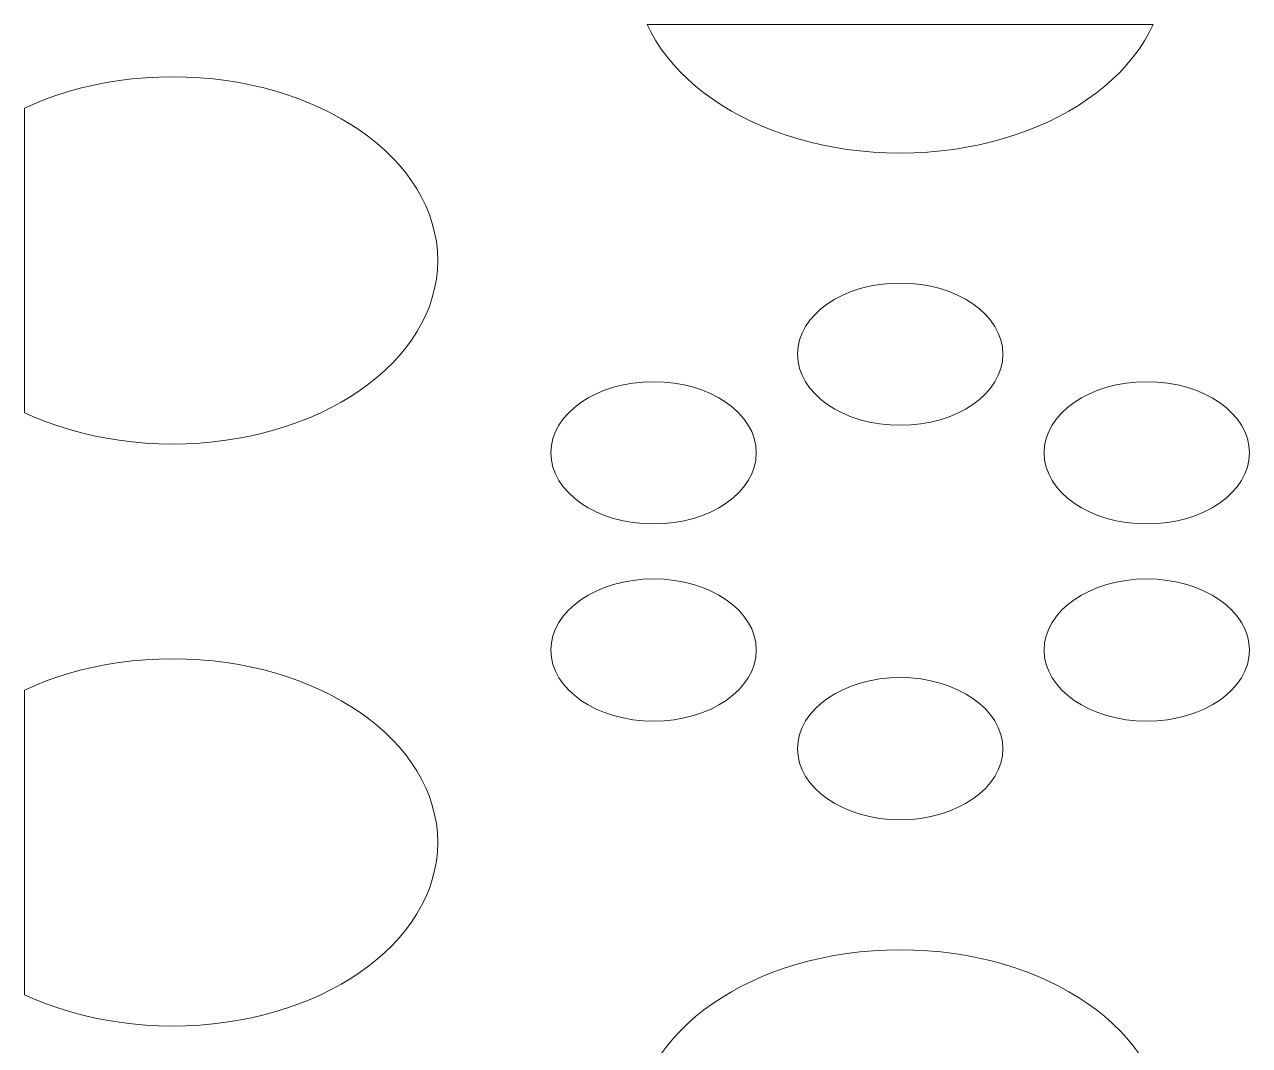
# Model space of a CAD drawing. Header units: millimetres. Extents: x -1200 to 1200, y -590 to 590.
# Drawn here: x -1200 to -771.3, y 232.9 to 590 of the extents above; entities that cross this region are included whole.
import ezdxf

# ---------------------------------------------------------------- set-up
doc = ezdxf.new("R2010")
doc.units = ezdxf.units.MM
doc.header["$MEASUREMENT"] = 0
doc.layers.add('Layer 1', color=7, linetype='Continuous')

msp = doc.modelspace()

# ---------------------------------------------------------------- linework, layer by layer
at = {"layer": 'Layer 1', "color": 250, "lineweight": 20}
for points, knots in [([(-982.0981, 589.9734), (-982.0981, 589.9734), (-805.0565, 589.9734), (-805.0565, 589.9734), (-805.0565, 589.9734), (-806.4279, 587.1602), (-806.4279, 587.1602), (-806.4279, 587.1602), (-808.0904, 584.249), (-808.0904, 584.249), (-808.0904, 584.249), (-809.9444, 581.3996), (-809.9444, 581.3996), (-809.9444, 581.3996), (-811.9899, 578.638), (-811.9899, 578.638), (-811.9899, 578.638), (-814.2346, 575.9385), (-814.2346, 575.9385), (-814.2346, 575.9385), (-816.6402, 573.3369), (-816.6402, 573.3369), (-816.6402, 573.3369), (-819.2296, 570.8127), (-819.2296, 570.8127), (-819.2296, 570.8127), (-821.98, 568.3918), (-821.98, 568.3918), (-821.98, 568.3918), (-824.8989, 566.0587), (-824.8989, 566.0587), (-824.8989, 566.0587), (-827.9787, 563.8288), (-827.9787, 563.8288), (-827.9787, 563.8288), (-831.2117, 561.6918), (-831.2117, 561.6918), (-831.2117, 561.6918), (-834.5673, 559.6788), (-834.5673, 559.6788), (-834.5673, 559.6788), (-838.0761, 557.7637), (-838.0761, 557.7637), (-838.0761, 557.7637), (-841.7227, 555.9778), (-841.7227, 555.9778), (-841.7227, 555.9778), (-845.4844, 554.3053), (-845.4844, 554.3053), (-845.4844, 554.3053), (-849.3533, 552.7619), (-849.3533, 552.7619), (-849.3533, 552.7619), (-853.36, 551.3373), (-853.36, 551.3373), (-853.36, 551.3373), (-857.4665, 550.0623), (-857.4665, 550.0623), (-857.4665, 550.0623), (-861.68, 548.9061), (-861.68, 548.9061), (-861.68, 548.9061), (-865.9856, 547.8995), (-865.9856, 547.8995), (-865.9856, 547.8995), (-870.3754, 547.0323), (-870.3754, 547.0323), (-870.3754, 547.0323), (-874.8573, 546.3148), (-874.8573, 546.3148), (-874.8573, 546.3148), (-879.4156, 545.747), (-879.4156, 545.747), (-879.4156, 545.747), (-884.0736, 545.3341), (-884.0736, 545.3341), (-884.0736, 545.3341), (-888.7775, 545.0863), (-888.7775, 545.0863), (-888.7775, 545.0863), (-893.5888, 545.0037), (-893.5888, 545.0037), (-893.5888, 545.0037), (-898.354, 545.0863), (-898.354, 545.0863), (-898.354, 545.0863), (-903.0733, 545.3341), (-903.0733, 545.3341), (-903.0733, 545.3341), (-907.7159, 545.747), (-907.7159, 545.747), (-907.7159, 545.747), (-912.2819, 546.3148), (-912.2819, 546.3148), (-912.2819, 546.3148), (-916.7561, 547.0323), (-916.7561, 547.0323), (-916.7561, 547.0323), (-921.1612, 547.8995), (-921.1612, 547.8995), (-921.1612, 547.8995), (-925.4668, 548.9061), (-925.4668, 548.9061), (-925.4668, 548.9061), (-929.6804, 550.0623), (-929.6804, 550.0623), (-929.6804, 550.0623), (-933.7945, 551.3373), (-933.7945, 551.3373), (-933.7945, 551.3373), (-937.7783, 552.7619), (-937.7783, 552.7619), (-937.7783, 552.7619), (-941.6702, 554.3053), (-941.6702, 554.3053), (-941.6702, 554.3053), (-945.4317, 555.9778), (-945.4317, 555.9778), (-945.4317, 555.9778), (-949.0708, 557.7637), (-949.0708, 557.7637), (-949.0708, 557.7637), (-952.5873, 559.6788), (-952.5873, 559.6788), (-952.5873, 559.6788), (-955.9428, 561.6918), (-955.9428, 561.6918), (-955.9428, 561.6918), (-959.1759, 563.8288), (-959.1759, 563.8288), (-959.1759, 563.8288), (-962.2479, 566.0587), (-962.2479, 566.0587), (-962.2479, 566.0587), (-965.1668, 568.3918), (-965.1668, 568.3918), (-965.1668, 568.3918), (-967.9248, 570.8127), (-967.9248, 570.8127), (-967.9248, 570.8127), (-970.5067, 573.3369), (-970.5067, 573.3369), (-970.5067, 573.3369), (-972.9276, 575.9385), (-972.9276, 575.9385), (-972.9276, 575.9385), (-975.157, 578.638), (-975.157, 578.638), (-975.157, 578.638), (-977.2102, 581.3996), (-977.2102, 581.3996), (-977.2102, 581.3996), (-979.0718, 584.249), (-979.0718, 584.249), (-979.0718, 584.249), (-980.7266, 587.1602), (-980.7266, 587.1602), (-980.7266, 587.1602), (-982.0981, 589.9734), (-982.0981, 589.9734)], [0, 0, 0, 0, 0.01886792, 0.01886792, 0.01886792, 0.03773585, 0.03773585, 0.03773585, 0.05660377, 0.05660377, 0.05660377, 0.0754717, 0.0754717, 0.0754717, 0.09433962, 0.09433962, 0.09433962, 0.11320755, 0.11320755, 0.11320755, 0.13207547, 0.13207547, 0.13207547, 0.1509434, 0.1509434, 0.1509434, 0.16981132, 0.16981132, 0.16981132, 0.18867925, 0.18867925, 0.18867925, 0.20754717, 0.20754717, 0.20754717, 0.22641509, 0.22641509, 0.22641509, 0.24528302, 0.24528302, 0.24528302, 0.26415094, 0.26415094, 0.26415094, 0.28301887, 0.28301887, 0.28301887, 0.30188679, 0.30188679, 0.30188679, 0.32075472, 0.32075472, 0.32075472, 0.33962264, 0.33962264, 0.33962264, 0.35849057, 0.35849057, 0.35849057, 0.37735849, 0.37735849, 0.37735849, 0.39622642, 0.39622642, 0.39622642, 0.41509434, 0.41509434, 0.41509434, 0.43396226, 0.43396226, 0.43396226, 0.45283019, 0.45283019, 0.45283019, 0.47169811, 0.47169811, 0.47169811, 0.49056604, 0.49056604, 0.49056604, 0.50943396, 0.50943396, 0.50943396, 0.52830189, 0.52830189, 0.52830189, 0.54716981, 0.54716981, 0.54716981, 0.56603774, 0.56603774, 0.56603774, 0.58490566, 0.58490566, 0.58490566, 0.60377358, 0.60377358, 0.60377358, 0.62264151, 0.62264151, 0.62264151, 0.64150943, 0.64150943, 0.64150943, 0.66037736, 0.66037736, 0.66037736, 0.67924528, 0.67924528, 0.67924528, 0.69811321, 0.69811321, 0.69811321, 0.71698113, 0.71698113, 0.71698113, 0.73584906, 0.73584906, 0.73584906, 0.75471698, 0.75471698, 0.75471698, 0.77358491, 0.77358491, 0.77358491, 0.79245283, 0.79245283, 0.79245283, 0.81132075, 0.81132075, 0.81132075, 0.83018868, 0.83018868, 0.83018868, 0.8490566, 0.8490566, 0.8490566, 0.86792453, 0.86792453, 0.86792453, 0.88679245, 0.88679245, 0.88679245, 0.90566038, 0.90566038, 0.90566038, 0.9245283, 0.9245283, 0.9245283, 0.94339623, 0.94339623, 0.94339623, 0.96226415, 0.96226415, 0.96226415, 0.98113208, 0.98113208, 0.98113208, 1, 1, 1, 1]), ([(-1200.05, 454.192), (-1200.05, 454.192), (-1200.05, 560.7318), (-1200.05, 560.7318), (-1200.05, 560.7318), (-1196.3036, 562.3938), (-1196.3036, 562.3938), (-1196.3036, 562.3938), (-1192.4271, 563.9372), (-1192.4271, 563.9372), (-1192.4271, 563.9372), (-1188.428, 565.3567), (-1188.428, 565.3567), (-1188.428, 565.3567), (-1184.314, 566.642), (-1184.314, 566.642), (-1184.314, 566.642), (-1180.1081, 567.7828), (-1180.1081, 567.7828), (-1180.1081, 567.7828), (-1175.8101, 568.8048), (-1175.8101, 568.8048), (-1175.8101, 568.8048), (-1171.4049, 569.672), (-1171.4049, 569.672), (-1171.4049, 569.672), (-1166.9156, 570.3843), (-1166.9156, 570.3843), (-1166.9156, 570.3843), (-1162.3571, 570.947), (-1162.3571, 570.947), (-1162.3571, 570.947), (-1157.7145, 571.3496), (-1157.7145, 571.3496), (-1157.7145, 571.3496), (-1153.0028, 571.5974), (-1153.0028, 571.5974), (-1153.0028, 571.5974), (-1148.2223, 571.68), (-1148.2223, 571.68), (-1148.2223, 571.68), (-1143.4418, 571.5974), (-1143.4418, 571.5974), (-1143.4418, 571.5974), (-1138.7148, 571.3496), (-1138.7148, 571.3496), (-1138.7148, 571.3496), (-1134.0646, 570.947), (-1134.0646, 570.947), (-1134.0646, 570.947), (-1129.5061, 570.3843), (-1129.5061, 570.3843), (-1129.5061, 570.3843), (-1125.0244, 569.672), (-1125.0244, 569.672), (-1125.0244, 569.672), (-1120.6345, 568.8048), (-1120.6345, 568.8048), (-1120.6345, 568.8048), (-1116.3213, 567.7828), (-1116.3213, 567.7828), (-1116.3213, 567.7828), (-1112.1076, 566.642), (-1112.1076, 566.642), (-1112.1076, 566.642), (-1108.0012, 565.3567), (-1108.0012, 565.3567), (-1108.0012, 565.3567), (-1104.0098, 563.9372), (-1104.0098, 563.9372), (-1104.0098, 563.9372), (-1100.1257, 562.3938), (-1100.1257, 562.3938), (-1100.1257, 562.3938), (-1096.3563, 560.7266), (-1096.3563, 560.7266), (-1096.3563, 560.7266), (-1092.7173, 558.9303), (-1092.7173, 558.9303), (-1092.7173, 558.9303), (-1089.2085, 557.0204), (-1089.2085, 557.0204), (-1089.2085, 557.0204), (-1085.8453, 555.0021), (-1085.8453, 555.0021), (-1085.8453, 555.0021), (-1082.6198, 552.8755), (-1082.6198, 552.8755), (-1082.6198, 552.8755), (-1079.5478, 550.6456), (-1079.5478, 550.6456), (-1079.5478, 550.6456), (-1076.6213, 548.3124), (-1076.6213, 548.3124), (-1076.6213, 548.3124), (-1073.8632, 545.8864), (-1073.8632, 545.8864), (-1073.8632, 545.8864), (-1071.2891, 543.3623), (-1071.2891, 543.3623), (-1071.2891, 543.3623), (-1068.8529, 540.7555), (-1068.8529, 540.7555), (-1068.8529, 540.7555), (-1066.6234, 538.0663), (-1066.6234, 538.0663), (-1066.6234, 538.0663), (-1064.5856, 535.2943), (-1064.5856, 535.2943), (-1064.5856, 535.2943), (-1062.7392, 532.4554), (-1062.7392, 532.4554), (-1062.7392, 532.4554), (-1061.0615, 529.5441), (-1061.0615, 529.5441), (-1061.0615, 529.5441), (-1059.6058, 526.5605), (-1059.6058, 526.5605), (-1059.6058, 526.5605), (-1058.3647, 523.5203), (-1058.3647, 523.5203), (-1058.3647, 523.5203), (-1057.3305, 520.4077), (-1057.3305, 520.4077), (-1057.3305, 520.4077), (-1056.5031, 517.2539), (-1056.5031, 517.2539), (-1056.5031, 517.2539), (-1055.9132, 514.0328), (-1055.9132, 514.0328), (-1055.9132, 514.0328), (-1055.5607, 510.7758), (-1055.5607, 510.7758), (-1055.5607, 510.7758), (-1055.4382, 507.4567), (-1055.4382, 507.4567), (-1055.4382, 507.4567), (-1055.5607, 504.148), (-1055.5607, 504.148), (-1055.5607, 504.148), (-1055.9132, 500.8858), (-1055.9132, 500.8858), (-1055.9132, 500.8858), (-1056.5031, 497.6699), (-1056.5031, 497.6699), (-1056.5031, 497.6699), (-1057.3305, 494.5057), (-1057.3305, 494.5057), (-1057.3305, 494.5057), (-1058.3647, 491.4035), (-1058.3647, 491.4035), (-1058.3647, 491.4035), (-1059.6058, 488.3632), (-1059.6058, 488.3632), (-1059.6058, 488.3632), (-1061.0615, 485.3797), (-1061.0615, 485.3797), (-1061.0615, 485.3797), (-1062.7392, 482.4684), (-1062.7392, 482.4684), (-1062.7392, 482.4684), (-1064.5856, 479.6242), (-1064.5856, 479.6242), (-1064.5856, 479.6242), (-1066.6234, 476.8523), (-1066.6234, 476.8523), (-1066.6234, 476.8523), (-1068.8529, 474.1631), (-1068.8529, 474.1631), (-1068.8529, 474.1631), (-1071.2891, 471.5615), (-1071.2891, 471.5615), (-1071.2891, 471.5615), (-1073.8632, 469.0374), (-1073.8632, 469.0374), (-1073.8632, 469.0374), (-1076.6213, 466.6165), (-1076.6213, 466.6165), (-1076.6213, 466.6165), (-1079.5478, 464.2782), (-1079.5478, 464.2782), (-1079.5478, 464.2782), (-1082.6198, 462.0483), (-1082.6198, 462.0483), (-1082.6198, 462.0483), (-1085.8453, 459.9216), (-1085.8453, 459.9216), (-1085.8453, 459.9216), (-1089.2085, 457.893), (-1089.2085, 457.893), (-1089.2085, 457.893), (-1092.7173, 455.9883), (-1092.7173, 455.9883), (-1092.7173, 455.9883), (-1096.3563, 454.1972), (-1096.3563, 454.1972), (-1096.3563, 454.1972), (-1100.1257, 452.5248), (-1100.1257, 452.5248), (-1100.1257, 452.5248), (-1104.0098, 450.9762), (-1104.0098, 450.9762), (-1104.0098, 450.9762), (-1108.0012, 449.5567), (-1108.0012, 449.5567), (-1108.0012, 449.5567), (-1112.1076, 448.2766), (-1112.1076, 448.2766), (-1112.1076, 448.2766), (-1116.3213, 447.1306), (-1116.3213, 447.1306), (-1116.3213, 447.1306), (-1120.6345, 446.1189), (-1120.6345, 446.1189), (-1120.6345, 446.1189), (-1125.0244, 445.2569), (-1125.0244, 445.2569), (-1125.0244, 445.2569), (-1129.5061, 444.5394), (-1129.5061, 444.5394), (-1129.5061, 444.5394), (-1134.0646, 443.9768), (-1134.0646, 443.9768), (-1134.0646, 443.9768), (-1138.7148, 443.5638), (-1138.7148, 443.5638), (-1138.7148, 443.5638), (-1143.4418, 443.3161), (-1143.4418, 443.3161), (-1143.4418, 443.3161), (-1148.2223, 443.2335), (-1148.2223, 443.2335), (-1148.2223, 443.2335), (-1153.0028, 443.3161), (-1153.0028, 443.3161), (-1153.0028, 443.3161), (-1157.7145, 443.5638), (-1157.7145, 443.5638), (-1157.7145, 443.5638), (-1162.3571, 443.9768), (-1162.3571, 443.9768), (-1162.3571, 443.9768), (-1166.9232, 444.5394), (-1166.9232, 444.5394), (-1166.9232, 444.5394), (-1171.4049, 445.2569), (-1171.4049, 445.2569), (-1171.4049, 445.2569), (-1175.8101, 446.1189), (-1175.8101, 446.1189), (-1175.8101, 446.1189), (-1180.1081, 447.1306), (-1180.1081, 447.1306), (-1180.1081, 447.1306), (-1184.314, 448.2766), (-1184.314, 448.2766), (-1184.314, 448.2766), (-1188.428, 449.5567), (-1188.428, 449.5567), (-1188.428, 449.5567), (-1192.4271, 450.9762), (-1192.4271, 450.9762), (-1192.4271, 450.9762), (-1196.3036, 452.5248), (-1196.3036, 452.5248), (-1196.3036, 452.5248), (-1200.05, 454.192), (-1200.05, 454.192)], [0, 0, 0, 0, 0.01123596, 0.01123596, 0.01123596, 0.02247191, 0.02247191, 0.02247191, 0.03370787, 0.03370787, 0.03370787, 0.04494382, 0.04494382, 0.04494382, 0.05617978, 0.05617978, 0.05617978, 0.06741573, 0.06741573, 0.06741573, 0.07865169, 0.07865169, 0.07865169, 0.08988764, 0.08988764, 0.08988764, 0.1011236, 0.1011236, 0.1011236, 0.11235955, 0.11235955, 0.11235955, 0.12359551, 0.12359551, 0.12359551, 0.13483146, 0.13483146, 0.13483146, 0.14606742, 0.14606742, 0.14606742, 0.15730337, 0.15730337, 0.15730337, 0.16853933, 0.16853933, 0.16853933, 0.17977528, 0.17977528, 0.17977528, 0.19101124, 0.19101124, 0.19101124, 0.20224719, 0.20224719, 0.20224719, 0.21348315, 0.21348315, 0.21348315, 0.2247191, 0.2247191, 0.2247191, 0.23595506, 0.23595506, 0.23595506, 0.24719101, 0.24719101, 0.24719101, 0.25842697, 0.25842697, 0.25842697, 0.26966292, 0.26966292, 0.26966292, 0.28089888, 0.28089888, 0.28089888, 0.29213483, 0.29213483, 0.29213483, 0.30337079, 0.30337079, 0.30337079, 0.31460674, 0.31460674, 0.31460674, 0.3258427, 0.3258427, 0.3258427, 0.33707865, 0.33707865, 0.33707865, 0.34831461, 0.34831461, 0.34831461, 0.35955056, 0.35955056, 0.35955056, 0.37078652, 0.37078652, 0.37078652, 0.38202247, 0.38202247, 0.38202247, 0.39325843, 0.39325843, 0.39325843, 0.40449438, 0.40449438, 0.40449438, 0.41573034, 0.41573034, 0.41573034, 0.42696629, 0.42696629, 0.42696629, 0.43820225, 0.43820225, 0.43820225, 0.4494382, 0.4494382, 0.4494382, 0.46067416, 0.46067416, 0.46067416, 0.47191011, 0.47191011, 0.47191011, 0.48314607, 0.48314607, 0.48314607, 0.49438202, 0.49438202, 0.49438202, 0.50561798, 0.50561798, 0.50561798, 0.51685393, 0.51685393, 0.51685393, 0.52808989, 0.52808989, 0.52808989, 0.53932584, 0.53932584, 0.53932584, 0.5505618, 0.5505618, 0.5505618, 0.56179775, 0.56179775, 0.56179775, 0.57303371, 0.57303371, 0.57303371, 0.58426966, 0.58426966, 0.58426966, 0.59550562, 0.59550562, 0.59550562, 0.60674157, 0.60674157, 0.60674157, 0.61797753, 0.61797753, 0.61797753, 0.62921348, 0.62921348, 0.62921348, 0.64044944, 0.64044944, 0.64044944, 0.65168539, 0.65168539, 0.65168539, 0.66292135, 0.66292135, 0.66292135, 0.6741573, 0.6741573, 0.6741573, 0.68539326, 0.68539326, 0.68539326, 0.69662921, 0.69662921, 0.69662921, 0.70786517, 0.70786517, 0.70786517, 0.71910112, 0.71910112, 0.71910112, 0.73033708, 0.73033708, 0.73033708, 0.74157303, 0.74157303, 0.74157303, 0.75280899, 0.75280899, 0.75280899, 0.76404494, 0.76404494, 0.76404494, 0.7752809, 0.7752809, 0.7752809, 0.78651685, 0.78651685, 0.78651685, 0.79775281, 0.79775281, 0.79775281, 0.80898876, 0.80898876, 0.80898876, 0.82022472, 0.82022472, 0.82022472, 0.83146067, 0.83146067, 0.83146067, 0.84269663, 0.84269663, 0.84269663, 0.85393258, 0.85393258, 0.85393258, 0.86516854, 0.86516854, 0.86516854, 0.87640449, 0.87640449, 0.87640449, 0.88764045, 0.88764045, 0.88764045, 0.8988764, 0.8988764, 0.8988764, 0.91011236, 0.91011236, 0.91011236, 0.92134831, 0.92134831, 0.92134831, 0.93258427, 0.93258427, 0.93258427, 0.94382022, 0.94382022, 0.94382022, 0.95505618, 0.95505618, 0.95505618, 0.96629213, 0.96629213, 0.96629213, 0.97752809, 0.97752809, 0.97752809, 0.98876404, 0.98876404, 0.98876404, 1, 1, 1, 1]), ([(-929.5196, 474.6741), (-929.5196, 488.4148), (-913.4234, 499.554), (-893.5888, 499.554), (-873.731, 499.554), (-857.635, 488.4148), (-857.635, 474.6741), (-857.635, 460.9385), (-873.731, 449.7889), (-893.5888, 449.7889), (-913.4234, 449.7889), (-929.5196, 460.9385), (-929.5196, 474.6741)], [0, 0, 0, 0, 0.25, 0.25, 0.25, 0.5, 0.5, 0.5, 0.75, 0.75, 0.75, 1, 1, 1, 1]), ([(-1015.8223, 440.1777), (-1015.8223, 453.9132), (-999.7339, 465.0576), (-979.8685, 465.0576), (-960.0339, 465.0576), (-943.9377, 453.9132), (-943.9377, 440.1777), (-943.9377, 426.4421), (-960.0339, 415.2977), (-979.8685, 415.2977), (-999.7339, 415.2977), (-1015.8223, 426.4421), (-1015.8223, 440.1777)], [0, 0, 0, 0, 0.25, 0.25, 0.25, 0.5, 0.5, 0.5, 0.75, 0.75, 0.75, 1, 1, 1, 1]), ([(-843.2167, 440.1777), (-843.2167, 453.9132), (-827.1207, 465.0576), (-807.2629, 465.0576), (-787.4359, 465.0576), (-771.3321, 453.9132), (-771.3321, 440.1777), (-771.3321, 426.4421), (-787.4359, 415.2977), (-807.2629, 415.2977), (-827.1207, 415.2977), (-843.2167, 426.4421), (-843.2167, 440.1777)], [0, 0, 0, 0, 0.25, 0.25, 0.25, 0.5, 0.5, 0.5, 0.75, 0.75, 0.75, 1, 1, 1, 1]), ([(-1015.8223, 371.1798), (-1015.8223, 384.9257), (-999.7339, 396.0649), (-979.8685, 396.0649), (-960.0339, 396.0649), (-943.9377, 384.9257), (-943.9377, 371.1798), (-943.9377, 357.4545), (-960.0339, 346.3102), (-979.8685, 346.3102), (-999.7339, 346.3102), (-1015.8223, 357.4545), (-1015.8223, 371.1798)], [0, 0, 0, 0, 0.25, 0.25, 0.25, 0.5, 0.5, 0.5, 0.75, 0.75, 0.75, 1, 1, 1, 1]), ([(-843.2167, 371.1798), (-843.2167, 384.9257), (-827.1207, 396.0649), (-807.2629, 396.0649), (-787.4359, 396.0649), (-771.3321, 384.9257), (-771.3321, 371.1798), (-771.3321, 357.4545), (-787.4359, 346.3102), (-807.2629, 346.3102), (-827.1207, 346.3102), (-843.2167, 357.4545), (-843.2167, 371.1798)], [0, 0, 0, 0, 0.25, 0.25, 0.25, 0.5, 0.5, 0.5, 0.75, 0.75, 0.75, 1, 1, 1, 1]), ([(-1200.05, 250.6361), (-1200.05, 250.6361), (-1200.05, 357.1706), (-1200.05, 357.1706), (-1200.05, 357.1706), (-1196.3036, 358.8327), (-1196.3036, 358.8327), (-1196.3036, 358.8327), (-1192.4271, 360.3916), (-1192.4271, 360.3916), (-1192.4271, 360.3916), (-1188.428, 361.8007), (-1188.428, 361.8007), (-1188.428, 361.8007), (-1184.314, 363.0912), (-1184.314, 363.0912), (-1184.314, 363.0912), (-1180.1081, 364.2371), (-1180.1081, 364.2371), (-1180.1081, 364.2371), (-1175.8101, 365.2489), (-1175.8101, 365.2489), (-1175.8101, 365.2489), (-1171.4049, 366.1109), (-1171.4049, 366.1109), (-1171.4049, 366.1109), (-1166.9156, 366.8232), (-1166.9156, 366.8232), (-1166.9156, 366.8232), (-1162.3571, 367.3962), (-1162.3571, 367.3962), (-1162.3571, 367.3962), (-1157.7145, 367.804), (-1157.7145, 367.804), (-1157.7145, 367.804), (-1153.0028, 368.0518), (-1153.0028, 368.0518), (-1153.0028, 368.0518), (-1148.2223, 368.1343), (-1148.2223, 368.1343), (-1148.2223, 368.1343), (-1143.4418, 368.0518), (-1143.4418, 368.0518), (-1143.4418, 368.0518), (-1138.7148, 367.804), (-1138.7148, 367.804), (-1138.7148, 367.804), (-1134.0646, 367.3962), (-1134.0646, 367.3962), (-1134.0646, 367.3962), (-1129.5061, 366.8232), (-1129.5061, 366.8232), (-1129.5061, 366.8232), (-1125.0244, 366.1109), (-1125.0244, 366.1109), (-1125.0244, 366.1109), (-1120.6345, 365.2489), (-1120.6345, 365.2489), (-1120.6345, 365.2489), (-1116.3213, 364.2371), (-1116.3213, 364.2371), (-1116.3213, 364.2371), (-1112.1076, 363.0912), (-1112.1076, 363.0912), (-1112.1076, 363.0912), (-1108.0012, 361.8007), (-1108.0012, 361.8007), (-1108.0012, 361.8007), (-1104.0098, 360.3916), (-1104.0098, 360.3916), (-1104.0098, 360.3916), (-1100.1257, 358.8327), (-1100.1257, 358.8327), (-1100.1257, 358.8327), (-1096.3563, 357.1655), (-1096.3563, 357.1655), (-1096.3563, 357.1655), (-1092.7173, 355.3743), (-1092.7173, 355.3743), (-1092.7173, 355.3743), (-1089.2085, 353.4747), (-1089.2085, 353.4747), (-1089.2085, 353.4747), (-1085.8453, 351.4514), (-1085.8453, 351.4514), (-1085.8453, 351.4514), (-1082.6198, 349.3195), (-1082.6198, 349.3195), (-1082.6198, 349.3195), (-1079.5478, 347.0793), (-1079.5478, 347.0793), (-1079.5478, 347.0793), (-1076.6213, 344.7513), (-1076.6213, 344.7513), (-1076.6213, 344.7513), (-1073.8632, 342.3253), (-1073.8632, 342.3253), (-1073.8632, 342.3253), (-1071.2891, 339.8063), (-1071.2891, 339.8063), (-1071.2891, 339.8063), (-1068.8529, 337.2048), (-1068.8529, 337.2048), (-1068.8529, 337.2048), (-1066.6234, 334.5103), (-1066.6234, 334.5103), (-1066.6234, 334.5103), (-1064.5856, 331.7435), (-1064.5856, 331.7435), (-1064.5856, 331.7435), (-1062.7392, 328.8994), (-1062.7392, 328.8994), (-1062.7392, 328.8994), (-1061.0615, 325.983), (-1061.0615, 325.983), (-1061.0615, 325.983), (-1059.6058, 323.0098), (-1059.6058, 323.0098), (-1059.6058, 323.0098), (-1058.3647, 319.9643), (-1058.3647, 319.9643), (-1058.3647, 319.9643), (-1057.3305, 316.862), (-1057.3305, 316.862), (-1057.3305, 316.862), (-1056.5031, 313.6979), (-1056.5031, 313.6979), (-1056.5031, 313.6979), (-1055.9132, 310.4821), (-1055.9132, 310.4821), (-1055.9132, 310.4821), (-1055.5607, 307.2147), (-1055.5607, 307.2147), (-1055.5607, 307.2147), (-1055.4382, 303.9059), (-1055.4382, 303.9059), (-1055.4382, 303.9059), (-1055.5607, 300.5921), (-1055.5607, 300.5921), (-1055.5607, 300.5921), (-1055.9132, 297.3349), (-1055.9132, 297.3349), (-1055.9132, 297.3349), (-1056.5031, 294.114), (-1056.5031, 294.114), (-1056.5031, 294.114), (-1057.3305, 290.955), (-1057.3305, 290.955), (-1057.3305, 290.955), (-1058.3647, 287.8475), (-1058.3647, 287.8475), (-1058.3647, 287.8475), (-1059.6058, 284.8072), (-1059.6058, 284.8072), (-1059.6058, 284.8072), (-1061.0615, 281.834), (-1061.0615, 281.834), (-1061.0615, 281.834), (-1062.7392, 278.9124), (-1062.7392, 278.9124), (-1062.7392, 278.9124), (-1064.5856, 276.0734), (-1064.5856, 276.0734), (-1064.5856, 276.0734), (-1066.6234, 273.3016), (-1066.6234, 273.3016), (-1066.6234, 273.3016), (-1068.8529, 270.6122), (-1068.8529, 270.6122), (-1068.8529, 270.6122), (-1071.2891, 268.0056), (-1071.2891, 268.0056), (-1071.2891, 268.0056), (-1073.8632, 265.4918), (-1073.8632, 265.4918), (-1073.8632, 265.4918), (-1076.6213, 263.0554), (-1076.6213, 263.0554), (-1076.6213, 263.0554), (-1079.5478, 260.7274), (-1079.5478, 260.7274), (-1079.5478, 260.7274), (-1082.6198, 258.4975), (-1082.6198, 258.4975), (-1082.6198, 258.4975), (-1085.8453, 256.3554), (-1085.8453, 256.3554), (-1085.8453, 256.3554), (-1089.2085, 254.3474), (-1089.2085, 254.3474), (-1089.2085, 254.3474), (-1092.7173, 252.4375), (-1092.7173, 252.4375), (-1092.7173, 252.4375), (-1096.3563, 250.6412), (-1096.3563, 250.6412), (-1096.3563, 250.6412), (-1100.1257, 248.9739), (-1100.1257, 248.9739), (-1100.1257, 248.9739), (-1104.0098, 247.4305), (-1104.0098, 247.4305), (-1104.0098, 247.4305), (-1108.0012, 246.011), (-1108.0012, 246.011), (-1108.0012, 246.011), (-1112.1076, 244.7258), (-1112.1076, 244.7258), (-1112.1076, 244.7258), (-1116.3213, 243.5746), (-1116.3213, 243.5746), (-1116.3213, 243.5746), (-1120.6345, 242.5681), (-1120.6345, 242.5681), (-1120.6345, 242.5681), (-1125.0244, 241.6958), (-1125.0244, 241.6958), (-1125.0244, 241.6958), (-1129.5061, 240.9835), (-1129.5061, 240.9835), (-1129.5061, 240.9835), (-1134.0646, 240.426), (-1134.0646, 240.426), (-1134.0646, 240.426), (-1138.7148, 240.013), (-1138.7148, 240.013), (-1138.7148, 240.013), (-1143.4418, 239.7653), (-1143.4418, 239.7653), (-1143.4418, 239.7653), (-1148.2223, 239.6827), (-1148.2223, 239.6827), (-1148.2223, 239.6827), (-1153.0028, 239.7653), (-1153.0028, 239.7653), (-1153.0028, 239.7653), (-1157.7145, 240.013), (-1157.7145, 240.013), (-1157.7145, 240.013), (-1162.3571, 240.426), (-1162.3571, 240.426), (-1162.3571, 240.426), (-1166.9232, 240.9835), (-1166.9232, 240.9835), (-1166.9232, 240.9835), (-1171.4049, 241.6958), (-1171.4049, 241.6958), (-1171.4049, 241.6958), (-1175.8101, 242.5681), (-1175.8101, 242.5681), (-1175.8101, 242.5681), (-1180.1081, 243.5746), (-1180.1081, 243.5746), (-1180.1081, 243.5746), (-1184.314, 244.7258), (-1184.314, 244.7258), (-1184.314, 244.7258), (-1188.428, 246.011), (-1188.428, 246.011), (-1188.428, 246.011), (-1192.4271, 247.4305), (-1192.4271, 247.4305), (-1192.4271, 247.4305), (-1196.3036, 248.9739), (-1196.3036, 248.9739), (-1196.3036, 248.9739), (-1200.05, 250.6361), (-1200.05, 250.6361)], [0, 0, 0, 0, 0.01123596, 0.01123596, 0.01123596, 0.02247191, 0.02247191, 0.02247191, 0.03370787, 0.03370787, 0.03370787, 0.04494382, 0.04494382, 0.04494382, 0.05617978, 0.05617978, 0.05617978, 0.06741573, 0.06741573, 0.06741573, 0.07865169, 0.07865169, 0.07865169, 0.08988764, 0.08988764, 0.08988764, 0.1011236, 0.1011236, 0.1011236, 0.11235955, 0.11235955, 0.11235955, 0.12359551, 0.12359551, 0.12359551, 0.13483146, 0.13483146, 0.13483146, 0.14606742, 0.14606742, 0.14606742, 0.15730337, 0.15730337, 0.15730337, 0.16853933, 0.16853933, 0.16853933, 0.17977528, 0.17977528, 0.17977528, 0.19101124, 0.19101124, 0.19101124, 0.20224719, 0.20224719, 0.20224719, 0.21348315, 0.21348315, 0.21348315, 0.2247191, 0.2247191, 0.2247191, 0.23595506, 0.23595506, 0.23595506, 0.24719101, 0.24719101, 0.24719101, 0.25842697, 0.25842697, 0.25842697, 0.26966292, 0.26966292, 0.26966292, 0.28089888, 0.28089888, 0.28089888, 0.29213483, 0.29213483, 0.29213483, 0.30337079, 0.30337079, 0.30337079, 0.31460674, 0.31460674, 0.31460674, 0.3258427, 0.3258427, 0.3258427, 0.33707865, 0.33707865, 0.33707865, 0.34831461, 0.34831461, 0.34831461, 0.35955056, 0.35955056, 0.35955056, 0.37078652, 0.37078652, 0.37078652, 0.38202247, 0.38202247, 0.38202247, 0.39325843, 0.39325843, 0.39325843, 0.40449438, 0.40449438, 0.40449438, 0.41573034, 0.41573034, 0.41573034, 0.42696629, 0.42696629, 0.42696629, 0.43820225, 0.43820225, 0.43820225, 0.4494382, 0.4494382, 0.4494382, 0.46067416, 0.46067416, 0.46067416, 0.47191011, 0.47191011, 0.47191011, 0.48314607, 0.48314607, 0.48314607, 0.49438202, 0.49438202, 0.49438202, 0.50561798, 0.50561798, 0.50561798, 0.51685393, 0.51685393, 0.51685393, 0.52808989, 0.52808989, 0.52808989, 0.53932584, 0.53932584, 0.53932584, 0.5505618, 0.5505618, 0.5505618, 0.56179775, 0.56179775, 0.56179775, 0.57303371, 0.57303371, 0.57303371, 0.58426966, 0.58426966, 0.58426966, 0.59550562, 0.59550562, 0.59550562, 0.60674157, 0.60674157, 0.60674157, 0.61797753, 0.61797753, 0.61797753, 0.62921348, 0.62921348, 0.62921348, 0.64044944, 0.64044944, 0.64044944, 0.65168539, 0.65168539, 0.65168539, 0.66292135, 0.66292135, 0.66292135, 0.6741573, 0.6741573, 0.6741573, 0.68539326, 0.68539326, 0.68539326, 0.69662921, 0.69662921, 0.69662921, 0.70786517, 0.70786517, 0.70786517, 0.71910112, 0.71910112, 0.71910112, 0.73033708, 0.73033708, 0.73033708, 0.74157303, 0.74157303, 0.74157303, 0.75280899, 0.75280899, 0.75280899, 0.76404494, 0.76404494, 0.76404494, 0.7752809, 0.7752809, 0.7752809, 0.78651685, 0.78651685, 0.78651685, 0.79775281, 0.79775281, 0.79775281, 0.80898876, 0.80898876, 0.80898876, 0.82022472, 0.82022472, 0.82022472, 0.83146067, 0.83146067, 0.83146067, 0.84269663, 0.84269663, 0.84269663, 0.85393258, 0.85393258, 0.85393258, 0.86516854, 0.86516854, 0.86516854, 0.87640449, 0.87640449, 0.87640449, 0.88764045, 0.88764045, 0.88764045, 0.8988764, 0.8988764, 0.8988764, 0.91011236, 0.91011236, 0.91011236, 0.92134831, 0.92134831, 0.92134831, 0.93258427, 0.93258427, 0.93258427, 0.94382022, 0.94382022, 0.94382022, 0.95505618, 0.95505618, 0.95505618, 0.96629213, 0.96629213, 0.96629213, 0.97752809, 0.97752809, 0.97752809, 0.98876404, 0.98876404, 0.98876404, 1, 1, 1, 1]), ([(-929.5196, 336.6937), (-929.5196, 350.4293), (-913.4234, 361.5737), (-893.5888, 361.5737), (-873.731, 361.5737), (-857.635, 350.4293), (-857.635, 336.6937), (-857.635, 322.953), (-873.731, 311.8138), (-893.5888, 311.8138), (-913.4234, 311.8138), (-929.5196, 322.953), (-929.5196, 336.6937)], [0, 0, 0, 0, 0.25, 0.25, 0.25, 0.5, 0.5, 0.5, 0.75, 0.75, 0.75, 1, 1, 1, 1]), ([(-986.3499, 202.1357), (-986.3499, 202.1357), (-986.2274, 205.4444), (-986.2274, 205.4444), (-986.2274, 205.4444), (-985.8673, 208.7066), (-985.8673, 208.7066), (-985.8673, 208.7066), (-985.2774, 211.9173), (-985.2774, 211.9173), (-985.2774, 211.9173), (-984.4653, 215.0815), (-984.4653, 215.0815), (-984.4653, 215.0815), (-983.431, 218.1889), (-983.431, 218.1889), (-983.431, 218.1889), (-982.1822, 221.2344), (-982.1822, 221.2344), (-982.1822, 221.2344), (-980.7266, 224.2127), (-980.7266, 224.2127), (-980.7266, 224.2127), (-979.0718, 227.1188), (-979.0718, 227.1188), (-979.0718, 227.1188), (-977.2102, 229.9681), (-977.2102, 229.9681), (-977.2102, 229.9681), (-975.157, 232.7401), (-975.157, 232.7401), (-975.157, 232.7401), (-972.9276, 235.4242), (-972.9276, 235.4242), (-972.9276, 235.4242), (-970.5067, 238.0309), (-970.5067, 238.0309), (-970.5067, 238.0309), (-967.9248, 240.5499), (-967.9248, 240.5499), (-967.9248, 240.5499), (-965.1668, 242.981), (-965.1668, 242.981), (-965.1668, 242.981), (-962.2479, 245.309), (-962.2479, 245.309), (-962.2479, 245.309), (-959.1759, 247.5389), (-959.1759, 247.5389), (-959.1759, 247.5389), (-955.9428, 249.6759), (-955.9428, 249.6759), (-955.9428, 249.6759), (-952.5873, 251.6942), (-952.5873, 251.6942), (-952.5873, 251.6942), (-949.0708, 253.5989), (-949.0708, 253.5989), (-949.0708, 253.5989), (-945.4317, 255.3952), (-945.4317, 255.3952), (-945.4317, 255.3952), (-941.6702, 257.0728), (-941.6702, 257.0728), (-941.6702, 257.0728), (-937.7783, 258.611), (-937.7783, 258.611), (-937.7783, 258.611), (-933.7945, 260.0202), (-933.7945, 260.0202), (-933.7945, 260.0202), (-929.6804, 261.3158), (-929.6804, 261.3158), (-929.6804, 261.3158), (-925.4668, 262.4618), (-925.4668, 262.4618), (-925.4668, 262.4618), (-921.1612, 263.4683), (-921.1612, 263.4683), (-921.1612, 263.4683), (-916.7561, 264.3355), (-916.7561, 264.3355), (-916.7561, 264.3355), (-912.2819, 265.053), (-912.2819, 265.053), (-912.2819, 265.053), (-907.7159, 265.6157), (-907.7159, 265.6157), (-907.7159, 265.6157), (-903.0733, 266.0234), (-903.0733, 266.0234), (-903.0733, 266.0234), (-898.354, 266.2763), (-898.354, 266.2763), (-898.354, 266.2763), (-893.5888, 266.3589), (-893.5888, 266.3589), (-893.5888, 266.3589), (-888.7775, 266.2763), (-888.7775, 266.2763), (-888.7775, 266.2763), (-884.0736, 266.0234), (-884.0736, 266.0234), (-884.0736, 266.0234), (-879.4156, 265.6157), (-879.4156, 265.6157), (-879.4156, 265.6157), (-874.8573, 265.053), (-874.8573, 265.053), (-874.8573, 265.053), (-870.3754, 264.3355), (-870.3754, 264.3355), (-870.3754, 264.3355), (-865.9856, 263.4683), (-865.9856, 263.4683), (-865.9856, 263.4683), (-861.68, 262.4618), (-861.68, 262.4618), (-861.68, 262.4618), (-857.4665, 261.3158), (-857.4665, 261.3158), (-857.4665, 261.3158), (-853.36, 260.0202), (-853.36, 260.0202), (-853.36, 260.0202), (-849.3533, 258.611), (-849.3533, 258.611), (-849.3533, 258.611), (-845.4844, 257.0728), (-845.4844, 257.0728), (-845.4844, 257.0728), (-841.7227, 255.3952), (-841.7227, 255.3952), (-841.7227, 255.3952), (-838.0837, 253.5989), (-838.0837, 253.5989), (-838.0837, 253.5989), (-834.5673, 251.6942), (-834.5673, 251.6942), (-834.5673, 251.6942), (-831.2117, 249.6759), (-831.2117, 249.6759), (-831.2117, 249.6759), (-827.9787, 247.5389), (-827.9787, 247.5389), (-827.9787, 247.5389), (-824.8989, 245.309), (-824.8989, 245.309), (-824.8989, 245.309), (-821.98, 242.981), (-821.98, 242.981), (-821.98, 242.981), (-819.2296, 240.5499), (-819.2296, 240.5499), (-819.2296, 240.5499), (-816.6402, 238.0309), (-816.6402, 238.0309), (-816.6402, 238.0309), (-814.2346, 235.4242), (-814.2346, 235.4242), (-814.2346, 235.4242), (-811.9899, 232.7401), (-811.9899, 232.7401), (-811.9899, 232.7401), (-809.9444, 229.9681), (-809.9444, 229.9681), (-809.9444, 229.9681), (-808.0904, 227.1188), (-808.0904, 227.1188), (-808.0904, 227.1188), (-806.4279, 224.2127), (-806.4279, 224.2127), (-806.4279, 224.2127), (-804.9722, 221.2344), (-804.9722, 221.2344), (-804.9722, 221.2344), (-803.7234, 218.1889), (-803.7234, 218.1889), (-803.7234, 218.1889), (-802.6815, 215.0815), (-802.6815, 215.0815), (-802.6815, 215.0815), (-801.8694, 211.9173), (-801.8694, 211.9173), (-801.8694, 211.9173), (-801.2796, 208.7066), (-801.2796, 208.7066), (-801.2796, 208.7066), (-800.9195, 205.4444), (-800.9195, 205.4444), (-800.9195, 205.4444), (-800.7969, 202.1357), (-800.7969, 202.1357), (-800.7969, 202.1357), (-800.9195, 198.8218), (-800.9195, 198.8218), (-800.9195, 198.8218), (-801.2796, 195.5544), (-801.2796, 195.5544), (-801.2796, 195.5544), (-801.8694, 192.3385), (-801.8694, 192.3385), (-801.8694, 192.3385), (-802.6815, 189.1795), (-802.6815, 189.1795), (-802.6815, 189.1795), (-803.7234, 186.067), (-803.7234, 186.067), (-803.7234, 186.067), (-804.9722, 183.037), (-804.9722, 183.037), (-804.9722, 183.037), (-806.4279, 180.0483), (-806.4279, 180.0483), (-806.4279, 180.0483), (-808.0904, 177.1422), (-808.0904, 177.1422), (-808.0904, 177.1422), (-809.9444, 174.2929), (-809.9444, 174.2929), (-809.9444, 174.2929), (-811.9899, 171.5313), (-811.9899, 171.5313), (-811.9899, 171.5313), (-814.2346, 168.8316), (-814.2346, 168.8316), (-814.2346, 168.8316), (-816.6402, 166.2249), (-816.6402, 166.2249), (-816.6402, 166.2249), (-819.2296, 163.7112), (-819.2296, 163.7112), (-819.2296, 163.7112), (-821.98, 161.28), (-821.98, 161.28), (-821.98, 161.28), (-824.8989, 158.952), (-824.8989, 158.952), (-824.8989, 158.952), (-827.9787, 156.7169), (-827.9787, 156.7169), (-827.9787, 156.7169), (-831.2117, 154.5851), (-831.2117, 154.5851), (-831.2117, 154.5851), (-834.5673, 152.5668), (-834.5673, 152.5668), (-834.5673, 152.5668), (-838.0761, 150.657), (-838.0761, 150.657), (-838.0761, 150.657), (-841.7227, 148.8709), (-841.7227, 148.8709), (-841.7227, 148.8709), (-845.4844, 147.1985), (-845.4844, 147.1985), (-845.4844, 147.1985), (-849.3533, 145.6552), (-849.3533, 145.6552), (-849.3533, 145.6552), (-853.36, 144.2357), (-853.36, 144.2357), (-853.36, 144.2357), (-857.4665, 142.9555), (-857.4665, 142.9555), (-857.4665, 142.9555), (-861.68, 141.7941), (-861.68, 141.7941), (-861.68, 141.7941), (-865.9856, 140.7927), (-865.9856, 140.7927), (-865.9856, 140.7927), (-870.3754, 139.9256), (-870.3754, 139.9256), (-870.3754, 139.9256), (-874.8573, 139.2081), (-874.8573, 139.2081), (-874.8573, 139.2081), (-879.4156, 138.6403), (-879.4156, 138.6403), (-879.4156, 138.6403), (-884.0736, 138.2273), (-884.0736, 138.2273), (-884.0736, 138.2273), (-888.7775, 137.9899), (-888.7775, 137.9899), (-888.7775, 137.9899), (-893.5888, 137.9073), (-893.5888, 137.9073), (-893.5888, 137.9073), (-898.354, 137.9899), (-898.354, 137.9899), (-898.354, 137.9899), (-903.0733, 138.2273), (-903.0733, 138.2273), (-903.0733, 138.2273), (-907.7159, 138.6403), (-907.7159, 138.6403), (-907.7159, 138.6403), (-912.2819, 139.2081), (-912.2819, 139.2081), (-912.2819, 139.2081), (-916.7561, 139.9256), (-916.7561, 139.9256), (-916.7561, 139.9256), (-921.1612, 140.7927), (-921.1612, 140.7927), (-921.1612, 140.7927), (-925.4668, 141.7941), (-925.4668, 141.7941), (-925.4668, 141.7941), (-929.6804, 142.9555), (-929.6804, 142.9555), (-929.6804, 142.9555), (-933.7945, 144.2357), (-933.7945, 144.2357), (-933.7945, 144.2357), (-937.7783, 145.6552), (-937.7783, 145.6552), (-937.7783, 145.6552), (-941.6702, 147.1985), (-941.6702, 147.1985), (-941.6702, 147.1985), (-945.4317, 148.8709), (-945.4317, 148.8709), (-945.4317, 148.8709), (-949.0708, 150.657), (-949.0708, 150.657), (-949.0708, 150.657), (-952.5873, 152.5668), (-952.5873, 152.5668), (-952.5873, 152.5668), (-955.9428, 154.5851), (-955.9428, 154.5851), (-955.9428, 154.5851), (-959.1759, 156.7169), (-959.1759, 156.7169), (-959.1759, 156.7169), (-962.2479, 158.952), (-962.2479, 158.952), (-962.2479, 158.952), (-965.1668, 161.28), (-965.1668, 161.28), (-965.1668, 161.28), (-967.9248, 163.7112), (-967.9248, 163.7112), (-967.9248, 163.7112), (-970.5067, 166.2249), (-970.5067, 166.2249), (-970.5067, 166.2249), (-972.9276, 168.8316), (-972.9276, 168.8316), (-972.9276, 168.8316), (-975.157, 171.5313), (-975.157, 171.5313), (-975.157, 171.5313), (-977.2102, 174.2929), (-977.2102, 174.2929), (-977.2102, 174.2929), (-979.0718, 177.1422), (-979.0718, 177.1422), (-979.0718, 177.1422), (-980.7266, 180.0483), (-980.7266, 180.0483), (-980.7266, 180.0483), (-982.1822, 183.037), (-982.1822, 183.037), (-982.1822, 183.037), (-983.431, 186.067), (-983.431, 186.067), (-983.431, 186.067), (-984.4653, 189.1795), (-984.4653, 189.1795), (-984.4653, 189.1795), (-985.2774, 192.3385), (-985.2774, 192.3385), (-985.2774, 192.3385), (-985.8673, 195.5544), (-985.8673, 195.5544), (-985.8673, 195.5544), (-986.2274, 198.8218), (-986.2274, 198.8218), (-986.2274, 198.8218), (-986.3499, 202.1357), (-986.3499, 202.1357)], [0, 0, 0, 0, 0.0078125, 0.0078125, 0.0078125, 0.015625, 0.015625, 0.015625, 0.0234375, 0.0234375, 0.0234375, 0.03125, 0.03125, 0.03125, 0.0390625, 0.0390625, 0.0390625, 0.046875, 0.046875, 0.046875, 0.0546875, 0.0546875, 0.0546875, 0.0625, 0.0625, 0.0625, 0.0703125, 0.0703125, 0.0703125, 0.078125, 0.078125, 0.078125, 0.0859375, 0.0859375, 0.0859375, 0.09375, 0.09375, 0.09375, 0.1015625, 0.1015625, 0.1015625, 0.109375, 0.109375, 0.109375, 0.1171875, 0.1171875, 0.1171875, 0.125, 0.125, 0.125, 0.1328125, 0.1328125, 0.1328125, 0.140625, 0.140625, 0.140625, 0.1484375, 0.1484375, 0.1484375, 0.15625, 0.15625, 0.15625, 0.1640625, 0.1640625, 0.1640625, 0.171875, 0.171875, 0.171875, 0.1796875, 0.1796875, 0.1796875, 0.1875, 0.1875, 0.1875, 0.1953125, 0.1953125, 0.1953125, 0.203125, 0.203125, 0.203125, 0.2109375, 0.2109375, 0.2109375, 0.21875, 0.21875, 0.21875, 0.2265625, 0.2265625, 0.2265625, 0.234375, 0.234375, 0.234375, 0.2421875, 0.2421875, 0.2421875, 0.25, 0.25, 0.25, 0.2578125, 0.2578125, 0.2578125, 0.265625, 0.265625, 0.265625, 0.2734375, 0.2734375, 0.2734375, 0.28125, 0.28125, 0.28125, 0.2890625, 0.2890625, 0.2890625, 0.296875, 0.296875, 0.296875, 0.3046875, 0.3046875, 0.3046875, 0.3125, 0.3125, 0.3125, 0.3203125, 0.3203125, 0.3203125, 0.328125, 0.328125, 0.328125, 0.3359375, 0.3359375, 0.3359375, 0.34375, 0.34375, 0.34375, 0.3515625, 0.3515625, 0.3515625, 0.359375, 0.359375, 0.359375, 0.3671875, 0.3671875, 0.3671875, 0.375, 0.375, 0.375, 0.3828125, 0.3828125, 0.3828125, 0.390625, 0.390625, 0.390625, 0.3984375, 0.3984375, 0.3984375, 0.40625, 0.40625, 0.40625, 0.4140625, 0.4140625, 0.4140625, 0.421875, 0.421875, 0.421875, 0.4296875, 0.4296875, 0.4296875, 0.4375, 0.4375, 0.4375, 0.4453125, 0.4453125, 0.4453125, 0.453125, 0.453125, 0.453125, 0.4609375, 0.4609375, 0.4609375, 0.46875, 0.46875, 0.46875, 0.4765625, 0.4765625, 0.4765625, 0.484375, 0.484375, 0.484375, 0.4921875, 0.4921875, 0.4921875, 0.5, 0.5, 0.5, 0.5078125, 0.5078125, 0.5078125, 0.515625, 0.515625, 0.515625, 0.5234375, 0.5234375, 0.5234375, 0.53125, 0.53125, 0.53125, 0.5390625, 0.5390625, 0.5390625, 0.546875, 0.546875, 0.546875, 0.5546875, 0.5546875, 0.5546875, 0.5625, 0.5625, 0.5625, 0.5703125, 0.5703125, 0.5703125, 0.578125, 0.578125, 0.578125, 0.5859375, 0.5859375, 0.5859375, 0.59375, 0.59375, 0.59375, 0.6015625, 0.6015625, 0.6015625, 0.609375, 0.609375, 0.609375, 0.6171875, 0.6171875, 0.6171875, 0.625, 0.625, 0.625, 0.6328125, 0.6328125, 0.6328125, 0.640625, 0.640625, 0.640625, 0.6484375, 0.6484375, 0.6484375, 0.65625, 0.65625, 0.65625, 0.6640625, 0.6640625, 0.6640625, 0.671875, 0.671875, 0.671875, 0.6796875, 0.6796875, 0.6796875, 0.6875, 0.6875, 0.6875, 0.6953125, 0.6953125, 0.6953125, 0.703125, 0.703125, 0.703125, 0.7109375, 0.7109375, 0.7109375, 0.71875, 0.71875, 0.71875, 0.7265625, 0.7265625, 0.7265625, 0.734375, 0.734375, 0.734375, 0.7421875, 0.7421875, 0.7421875, 0.75, 0.75, 0.75, 0.7578125, 0.7578125, 0.7578125, 0.765625, 0.765625, 0.765625, 0.7734375, 0.7734375, 0.7734375, 0.78125, 0.78125, 0.78125, 0.7890625, 0.7890625, 0.7890625, 0.796875, 0.796875, 0.796875, 0.8046875, 0.8046875, 0.8046875, 0.8125, 0.8125, 0.8125, 0.8203125, 0.8203125, 0.8203125, 0.828125, 0.828125, 0.828125, 0.8359375, 0.8359375, 0.8359375, 0.84375, 0.84375, 0.84375, 0.8515625, 0.8515625, 0.8515625, 0.859375, 0.859375, 0.859375, 0.8671875, 0.8671875, 0.8671875, 0.875, 0.875, 0.875, 0.8828125, 0.8828125, 0.8828125, 0.890625, 0.890625, 0.890625, 0.8984375, 0.8984375, 0.8984375, 0.90625, 0.90625, 0.90625, 0.9140625, 0.9140625, 0.9140625, 0.921875, 0.921875, 0.921875, 0.9296875, 0.9296875, 0.9296875, 0.9375, 0.9375, 0.9375, 0.9453125, 0.9453125, 0.9453125, 0.953125, 0.953125, 0.953125, 0.9609375, 0.9609375, 0.9609375, 0.96875, 0.96875, 0.96875, 0.9765625, 0.9765625, 0.9765625, 0.984375, 0.984375, 0.984375, 0.9921875, 0.9921875, 0.9921875, 1, 1, 1, 1])]:
    msp.add_open_spline(points, degree=3, knots=knots, dxfattribs=at)

doc.saveas('drawing.dxf')
